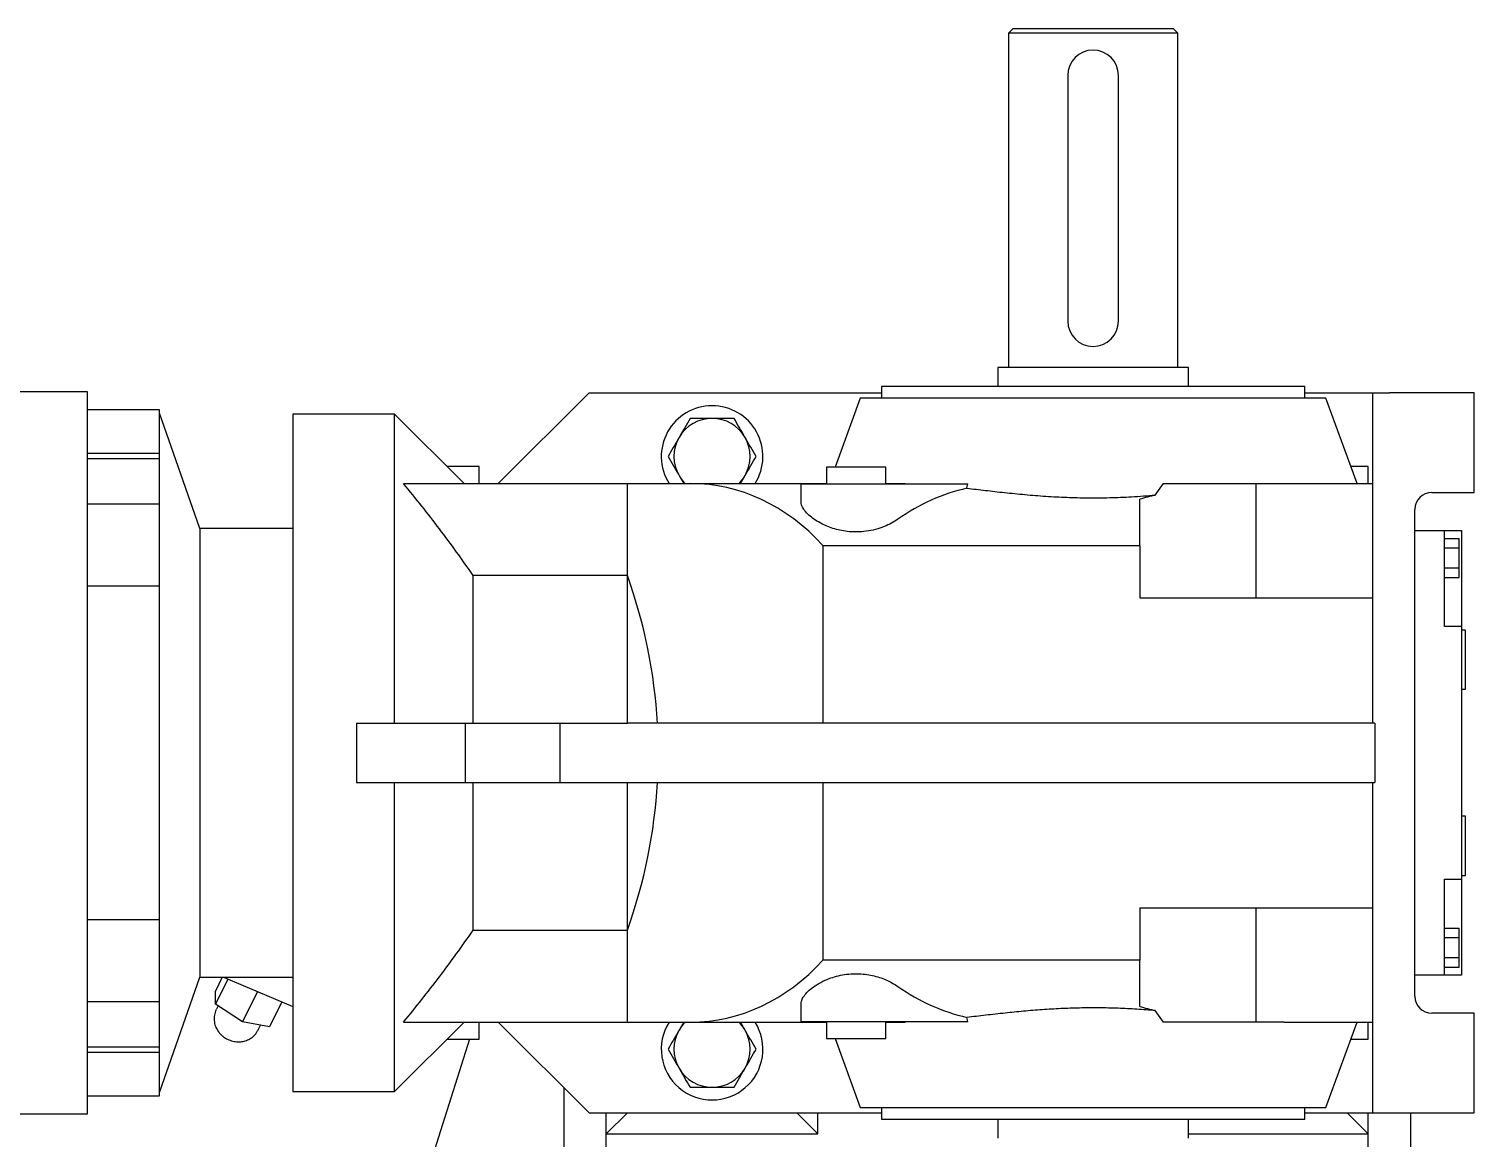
# Model space of a CAD drawing. Header units: millimetres. Extents: x 0 to 11880, y 0 to 8400.
# Drawn here: x 10575.6 to 10917, y 5324.2 to 5586.2 of the extents above; entities that cross this region are included whole.
import ezdxf

# ---------------------------------------------------------------- set-up
doc = ezdxf.new("R2010")
doc.units = ezdxf.units.MM
doc.header["$LTSCALE"] = 20

msp = doc.modelspace()

# ---------------------------------------------------------------- linework, layer by layer
at = {"color": 7, "linetype": 'Continuous', "lineweight": 25}
for p, q in [((10807.98, 5586.25), (10806.98, 5585.25)), ((10806.98, 5585.25), (10806.98, 5506.25)), ((10846.98, 5585.25), (10806.98, 5585.25)), ((10826.98, 5586.25), (10807.98, 5586.25)), ((10845.98, 5586.25), (10826.98, 5586.25)), ((10846.98, 5585.25), (10845.98, 5586.25)), ((10846.98, 5506.25), (10846.98, 5585.25)), ((10820.98, 5575.25), (10820.98, 5517.25)), ((10832.98, 5517.25), (10832.98, 5575.25)), ((10804.48, 5506.25), (10804.48, 5501.75)), ((10826.98, 5506.25), (10804.48, 5506.25)), ((10849.48, 5506.25), (10826.98, 5506.25)), ((10849.48, 5501.75), (10849.48, 5506.25)), ((10589.48, 5500.5), (10451.98, 5500.5)), ((10589.48, 5494.58), (10589.48, 5500.5)), ((10707.98, 5500.25), (10686.48, 5478.85)), ((10707.98, 5500.25), (10776.98, 5500.25)), ((10776.98, 5501.75), (10776.98, 5499.05)), ((10876.98, 5501.75), (10776.98, 5501.75)), ((10876.98, 5499.05), (10876.98, 5501.75)), ((10876.98, 5500.25), (10888.98, 5500.25)), ((10888.98, 5500.25), (10892.98, 5500.25)), ((10892.98, 5500.25), (10892.98, 5422.25)), ((10892.98, 5500.25), (10896.98, 5500.25)), ((10916.98, 5500.25), (10896.98, 5500.25)), ((10916.98, 5476.75), (10916.98, 5500.25)), ((10606.48, 5496.25), (10589.48, 5496.25)), ((10606.48, 5486.04), (10606.48, 5496.25)), ((10771.98, 5499.05), (10766.04, 5482.75)), ((10881.98, 5499.05), (10771.98, 5499.05)), ((10889.33, 5478.85), (10881.98, 5499.05)), ((10589.48, 5467.83), (10589.48, 5494.58)), ((10615.98, 5468.25), (10606.48, 5495.5)), ((10661.98, 5495.25), (10637.98, 5495.25)), ((10637.98, 5495.25), (10637.98, 5335.25)), ((10678.38, 5478.85), (10661.98, 5495.25)), ((10661.98, 5422.25), (10661.98, 5495.25)), ((10589.48, 5486.04), (10606.48, 5486.04)), ((10606.48, 5484.68), (10606.48, 5486.04)), ((10606.48, 5484.68), (10589.48, 5484.68)), ((10606.48, 5474.07), (10606.48, 5484.68)), ((10681.98, 5482.85), (10674.38, 5482.85)), ((10681.98, 5478.85), (10681.98, 5482.85)), ((10763.98, 5482.75), (10763.98, 5478.75)), ((10777.98, 5482.75), (10763.98, 5482.75)), ((10777.98, 5478.75), (10777.98, 5482.75)), ((10891.98, 5482.85), (10887.87, 5482.85)), ((10891.98, 5478.85), (10891.98, 5482.85)), ((10743.67, 5478.85), (10744.77, 5480.75)), ((10664.12, 5478.85), (10716.98, 5478.85)), ((10716.98, 5457.13), (10716.98, 5478.85)), ((10716.98, 5478.85), (10731.98, 5478.85)), ((10731.98, 5478.85), (10763.98, 5478.85)), ((10757.98, 5478.75), (10757.98, 5474.56)), ((10757.98, 5478.75), (10780.89, 5478.75)), ((10777.98, 5478.85), (10782.57, 5478.85)), ((10780.89, 5478.75), (10797.41, 5478.75)), ((10797.17, 5477.74), (10797.41, 5478.75)), ((10841.67, 5476.13), (10843.62, 5478.85)), ((10843.62, 5478.85), (10872.13, 5478.85)), ((10865.48, 5451.85), (10865.48, 5478.85)), ((10872.13, 5478.85), (10892.98, 5478.85)), ((10906.98, 5476.75), (10916.98, 5476.75)), ((10589.48, 5474.07), (10606.48, 5474.07)), ((10606.48, 5454.61), (10606.48, 5474.07)), ((10837.98, 5464.25), (10837.98, 5475.15)), ((10902.98, 5357.75), (10902.98, 5472.75)), ((10589.48, 5448.2), (10589.48, 5467.83)), ((10637.98, 5468.25), (10615.98, 5468.25)), ((10615.98, 5468.25), (10615.98, 5362.25)), ((10902.98, 5467.75), (10909.98, 5467.75)), ((10909.98, 5461.25), (10909.98, 5467.75)), ((10909.98, 5467.75), (10913.98, 5467.75)), ((10909.98, 5465.87), (10913.48, 5465.87)), ((10913.48, 5463.56), (10913.48, 5465.87)), ((10913.98, 5467.75), (10913.98, 5452.59)), ((10763.18, 5422.25), (10763.18, 5464.25)), ((10763.18, 5464.25), (10837.98, 5464.25)), ((10837.98, 5464.25), (10837.98, 5451.85)), ((10913.48, 5463.56), (10909.98, 5463.56)), ((10913.48, 5458.94), (10913.48, 5463.56)), ((10909.98, 5445.08), (10909.98, 5461.25)), ((10909.98, 5458.94), (10913.48, 5458.94)), ((10913.48, 5456.63), (10913.48, 5458.94)), ((10680.58, 5422.25), (10680.58, 5457.13)), ((10716.98, 5457.13), (10680.58, 5457.13)), ((10716.98, 5422.25), (10716.98, 5457.13)), ((10909.98, 5456.63), (10913.48, 5456.63)), ((10606.48, 5454.61), (10589.48, 5454.61)), ((10606.48, 5415.25), (10606.48, 5454.61)), ((10837.98, 5451.85), (10892.98, 5451.85)), ((10913.98, 5452.59), (10913.98, 5445.08)), ((10589.48, 5382.29), (10589.48, 5448.2)), ((10913.98, 5445.08), (10909.98, 5445.08)), ((10913.98, 5445.08), (10913.98, 5385.41)), ((10914.98, 5444.25), (10913.98, 5444.25)), ((10914.98, 5430.25), (10914.98, 5444.25)), ((10913.98, 5430.25), (10914.98, 5430.25)), ((10652.98, 5422.25), (10652.98, 5415.25)), ((10652.98, 5422.25), (10678.68, 5422.25)), ((10678.68, 5422.25), (10678.68, 5408.25)), ((10678.68, 5422.25), (10701.02, 5422.25)), ((10701.02, 5422.25), (10701.02, 5408.25)), ((10701.02, 5422.25), (10716.98, 5422.25)), ((10893.51, 5422.25), (10716.98, 5422.25)), ((10893.51, 5422.25), (10893.51, 5408.25)), ((10606.48, 5375.88), (10606.48, 5415.25)), ((10652.98, 5415.25), (10652.98, 5408.25)), ((10652.98, 5408.25), (10678.68, 5408.25)), ((10661.98, 5335.25), (10661.98, 5408.25)), ((10678.68, 5408.25), (10701.02, 5408.25)), ((10680.58, 5373.37), (10680.58, 5408.25)), ((10701.02, 5408.25), (10716.98, 5408.25)), ((10716.98, 5408.25), (10893.51, 5408.25)), ((10716.98, 5373.37), (10716.98, 5408.25)), ((10763.18, 5366.25), (10763.18, 5408.25)), ((10892.98, 5408.25), (10892.98, 5330.25)), ((10914.98, 5400.25), (10913.98, 5400.25)), ((10914.98, 5386.25), (10914.98, 5400.25)), ((10909.98, 5385.41), (10913.98, 5385.41)), ((10909.98, 5369.25), (10909.98, 5385.41)), ((10913.98, 5386.25), (10914.98, 5386.25)), ((10913.98, 5385.41), (10913.98, 5377.91)), ((10589.48, 5362.66), (10589.48, 5382.29)), ((10837.98, 5378.65), (10837.98, 5366.25)), ((10837.98, 5378.65), (10892.98, 5378.65)), ((10865.48, 5351.65), (10865.48, 5378.65)), ((10913.98, 5377.91), (10913.98, 5362.75)), ((10589.48, 5375.88), (10606.48, 5375.88)), ((10606.48, 5356.42), (10606.48, 5375.88)), ((10680.58, 5373.37), (10716.98, 5373.37)), ((10716.98, 5351.65), (10716.98, 5373.37)), ((10909.98, 5373.87), (10913.48, 5373.87)), ((10913.48, 5371.56), (10913.48, 5373.87)), ((10913.48, 5371.56), (10909.98, 5371.56)), ((10913.48, 5366.94), (10913.48, 5371.56)), ((10909.98, 5362.75), (10909.98, 5369.25)), ((10909.98, 5366.94), (10913.48, 5366.94)), ((10913.48, 5364.63), (10913.48, 5366.94)), ((10837.98, 5366.25), (10763.18, 5366.25)), ((10837.98, 5355.34), (10837.98, 5366.25)), ((10909.98, 5364.63), (10913.48, 5364.63)), ((10589.48, 5335.91), (10589.48, 5362.66)), ((10606.48, 5335), (10615.98, 5362.25)), ((10615.98, 5362.25), (10637.98, 5362.25)), ((10621.29, 5362.25), (10619.69, 5358.98)), ((10622.6, 5361.81), (10619.69, 5355.89)), ((10621.55, 5362.25), (10637.98, 5355.35)), ((10909.98, 5362.75), (10902.98, 5362.75)), ((10913.98, 5362.75), (10909.98, 5362.75)), ((10606.48, 5356.42), (10589.48, 5356.42)), ((10606.48, 5345.82), (10606.48, 5356.42)), ((10619.69, 5355.89), (10619.69, 5358.98)), ((10629.6, 5358.87), (10626.06, 5351.67)), ((10635.34, 5356.46), (10632.43, 5350.54)), ((10626.06, 5351.67), (10619.69, 5355.89)), ((10620.29, 5355.49), (10619.88, 5354.67)), ((10757.98, 5355.92), (10757.98, 5351.75)), ((10843.62, 5351.65), (10841.67, 5354.36)), ((10916.98, 5353.75), (10906.98, 5353.75)), ((10916.98, 5330.25), (10916.98, 5353.75)), ((10632.43, 5350.54), (10626.06, 5351.67)), ((10629.75, 5349.81), (10630.3, 5350.92)), ((10661.98, 5335.25), (10678.38, 5351.65)), ((10664.12, 5351.65), (10716.98, 5351.65)), ((10681.98, 5347.65), (10681.98, 5351.65)), ((10686.48, 5351.65), (10707.98, 5330.25)), ((10716.98, 5351.65), (10731.98, 5351.65)), ((10730.28, 5351.65), (10729.18, 5349.75)), ((10731.98, 5351.65), (10763.98, 5351.65)), ((10757.98, 5351.75), (10780.89, 5351.75)), ((10763.98, 5351.75), (10763.98, 5347.75)), ((10777.98, 5347.75), (10777.98, 5351.75)), ((10777.98, 5351.65), (10782.57, 5351.65)), ((10780.89, 5351.75), (10797.41, 5351.75)), ((10797.41, 5351.75), (10797.17, 5352.75)), ((10872.13, 5351.65), (10843.62, 5351.65)), ((10872.13, 5351.65), (10892.98, 5351.65)), ((10881.98, 5331.45), (10889.33, 5351.65)), ((10891.98, 5347.65), (10891.98, 5351.65)), ((10679.66, 5347.65), (10609.94, 5126.45)), ((10674.38, 5347.65), (10681.98, 5347.65)), ((10763.98, 5347.75), (10777.98, 5347.75)), ((10766.04, 5347.75), (10771.98, 5331.45)), ((10887.87, 5347.65), (10891.98, 5347.65)), ((10589.48, 5345.82), (10606.48, 5345.82)), ((10606.48, 5344.45), (10589.48, 5344.45)), ((10606.48, 5344.45), (10606.48, 5345.82)), ((10606.48, 5334.25), (10606.48, 5344.45)), ((10589.48, 5330), (10589.48, 5335.91)), ((10701.98, 5336.22), (10701.98, 5278.25)), ((10589.48, 5334.25), (10606.48, 5334.25)), ((10637.98, 5335.25), (10661.98, 5335.25)), ((10555.18, 5330), (10589.48, 5330)), ((10707.98, 5330.25), (10776.98, 5330.25)), ((10711.98, 5083.25), (10711.98, 5330.25)), ((10711.98, 5325.25), (10711.98, 5330.25)), ((10716.98, 5330.25), (10711.98, 5325.25)), ((10756.98, 5330.25), (10761.98, 5325.25)), ((10761.98, 5325.25), (10761.98, 5330.25)), ((10771.98, 5331.45), (10881.98, 5331.45)), ((10776.98, 5331.45), (10776.98, 5328.75)), ((10876.98, 5328.75), (10876.98, 5331.45)), ((10876.98, 5330.25), (10888.98, 5330.25)), ((10891.98, 5325.25), (10886.98, 5330.25)), ((10888.98, 5330.25), (10892.98, 5330.25)), ((10891.98, 5237.65), (10891.98, 5330.25)), ((10891.98, 5325.25), (10891.98, 5330.25)), ((10892.98, 5330.25), (10896.98, 5330.25)), ((10896.98, 5330.25), (10916.98, 5330.25)), ((10901.98, 5330.25), (10901.98, 5237.65)), ((10776.98, 5328.75), (10876.98, 5328.75)), ((10804.48, 5328.75), (10804.48, 5324.25)), ((10849.48, 5324.25), (10849.48, 5328.75)), ((10711.98, 5325.25), (10761.98, 5325.25)), ((10849.48, 5325.25), (10891.98, 5325.25))]:
    msp.add_line(p, q, dxfattribs=at)
for centre, radius, start, end in [((10826.98, 5575.25), 6, 90, 180), ((10826.98, 5575.25), 6, 0, 90), ((10826.98, 5517.25), 6, 180, 270), ((10826.98, 5517.25), 6, 270, 0), ((10736.98, 5485.25), 12, 90, 212.231), ((10736.98, 5485.25), 12, 327.769, 90), ((10736.98, 5485.25), 9, 90, 150), ((10736.98, 5485.25), 9, 30, 90), ((10736.98, 5485.25), 9, 150, 210), ((10736.98, 5485.25), 9, 330, 30), ((10736.98, 5485.25), 9, 210, 225.3254), ((10736.98, 5485.25), 9, 314.6746, 330), ((10906.98, 5472.75), 4, 90, 180), ((10906.98, 5357.75), 4, 180, 270), ((10736.98, 5345.25), 12, 147.769, 32.231), ((10736.98, 5345.25), 9, 150, 210), ((10736.98, 5345.25), 9, 134.6746, 150), ((10736.98, 5345.25), 9, 30, 45.3254), ((10736.98, 5345.25), 9, 330, 30), ((10736.98, 5345.25), 9, 210, 270), ((10736.98, 5345.25), 9, 270, 330)]:
    msp.add_arc(centre, radius, start, end, dxfattribs=at)
for centre, major_axis, ratio, start_param, end_param in [((10731.98, 5418.85), (0, 60), 0.795181, 5.570589, 6.283185), ((10806.88, 5418.85), (0, 60), 0.848485, 0.192022, 0.535936), ((10864.49, 5418.85), (76.74, 0), 0.781818, 1.872681, 1.923533), ((10514.28, 5415.25), (210, 0), 0.762559, 0.043726, 0.264602), ((10514.28, 5415.25), (210, 0), 0.762559, 6.018584, 6.239459), ((10731.98, 5411.65), (0, 60), 0.795181, 3.141593, 3.854189), ((10806.88, 5411.65), (0, 60), 0.848485, 2.605657, 2.949571), ((10864.49, 5411.65), (76.74, 0), 0.781818, 4.359652, 4.410504)]:
    msp.add_ellipse(centre, major_axis=major_axis, ratio=ratio, start_param=start_param, end_param=end_param, dxfattribs=at)
for points, knots in [([(10731.78, 5494.25), (10731.36, 5493.52), (10730.51, 5492.04), (10729.63, 5490.52), (10729.18, 5489.75)], [0, 0, 0, 0, 0.495458, 1, 1, 1, 1]), ([(10736.98, 5494.25), (10736.59, 5494.25), (10734.83, 5494.25), (10733.12, 5494.25), (10731.78, 5494.25)], [0, 0, 0, 0, 0.220364, 1, 1, 1, 1]), ([(10742.17, 5494.25), (10741.84, 5494.25), (10740.15, 5494.25), (10738.39, 5494.25), (10736.98, 5494.25)], [0, 0, 0, 0, 0.196353, 1, 1, 1, 1]), ([(10744.77, 5489.75), (10744.71, 5489.85), (10744.24, 5490.66), (10743.36, 5492.18), (10742.57, 5493.55), (10742.17, 5494.25)], [0, 0, 0, 0, 0.07009, 0.530784, 1, 1, 1, 1]), ([(10729.18, 5489.75), (10729.12, 5489.64), (10728.65, 5488.83), (10727.77, 5487.31), (10726.98, 5485.94), (10726.58, 5485.25)], [0, 0, 0, 0, 0.07009, 0.530784, 1, 1, 1, 1]), ([(10747.37, 5485.25), (10746.95, 5485.98), (10746.09, 5487.45), (10745.21, 5488.98), (10744.77, 5489.75)], [0, 0, 0, 0, 0.495458, 1, 1, 1, 1]), ([(10726.58, 5485.25), (10727.01, 5484.52), (10727.86, 5483.04), (10728.74, 5481.52), (10729.18, 5480.75)], [0, 0, 0, 0, 0.495458, 1, 1, 1, 1]), ([(10744.77, 5480.75), (10744.83, 5480.85), (10745.3, 5481.66), (10746.18, 5483.18), (10746.97, 5484.55), (10747.37, 5485.25)], [0, 0, 0, 0, 0.07009, 0.530784, 1, 1, 1, 1]), ([(10729.18, 5480.75), (10729.24, 5480.64), (10729.61, 5480), (10729.97, 5479.37), (10730.28, 5478.85)], [0, 0, 0, 0, 0.167753, 1, 1, 1, 1]), ([(10680.58, 5457.13), (10677.95, 5460.83), (10672.7, 5468.24), (10666.98, 5475.31), (10664.12, 5478.85)], [0, 0, 0, 0, 0.499475, 1, 1, 1, 1]), ([(10797.17, 5477.74), (10798.61, 5477.58), (10801.5, 5477.24), (10806.09, 5476.72), (10810.86, 5476.24), (10815.77, 5475.85), (10820.74, 5475.58), (10825.79, 5475.46), (10830.9, 5475.51), (10836.26, 5475.72), (10839.8, 5475.99), (10841.67, 5476.13)], [0, 0, 0, 0, 0.1075604, 0.2151124, 0.3256, 0.436073, 0.5438089, 0.6515365, 0.7633254, 0.8751205, 1, 1, 1, 1]), ([(10780.89, 5470.43), (10780.4, 5470.12), (10779.43, 5469.49), (10777.63, 5468.65), (10775.6, 5467.98), (10773.47, 5467.55), (10771.35, 5467.38), (10768.81, 5467.47), (10765.79, 5468.06), (10762.58, 5469.38), (10760.35, 5470.87), (10758.97, 5472.24), (10758.26, 5473.33), (10757.93, 5474.12), (10758, 5474.5), (10758.02, 5474.56)], [0, 0, 0, 0, 0.069592, 0.139136, 0.209267, 0.27931, 0.339614, 0.39991, 0.506282, 0.619261, 0.751182, 0.827487, 0.903784, 0.983394, 1, 1, 1, 1]), ([(10664.12, 5351.65), (10666.98, 5355.18), (10672.69, 5362.24), (10677.95, 5369.66), (10680.58, 5373.37)], [0, 0, 0, 0, 0.499612, 1, 1, 1, 1]), ([(10758.01, 5355.92), (10758.02, 5356.14), (10758.03, 5356.65), (10758.48, 5357.56), (10759.3, 5358.61), (10760.53, 5359.72), (10762.15, 5360.8), (10763.98, 5361.7), (10765.88, 5362.37), (10767.75, 5362.82), (10769.74, 5363.07), (10772.3, 5363.11), (10775.36, 5362.65), (10778.52, 5361.54), (10780.1, 5360.55), (10780.89, 5360.06)], [0, 0, 0, 0, 0.052316, 0.122012, 0.197625, 0.27324, 0.353019, 0.432727, 0.492802, 0.552829, 0.613237, 0.673623, 0.78096, 0.890955, 1, 1, 1, 1]), ([(10619.91, 5354.65), (10619.83, 5354.5), (10619.54, 5353.98), (10619.35, 5352.95), (10619.36, 5351.66), (10619.72, 5350.42), (10620.29, 5349.43), (10620.93, 5348.7), (10621.64, 5348.09), (10622.21, 5347.77), (10622.53, 5347.59)], [0, 0, 0, 0, 0.060248, 0.21131, 0.364369, 0.521546, 0.664198, 0.769991, 0.868825, 1, 1, 1, 1]), ([(10841.67, 5354.36), (10840.23, 5354.47), (10837.35, 5354.7), (10832.89, 5354.92), (10828.36, 5355.02), (10823.8, 5355), (10819.32, 5354.84), (10814.89, 5354.58), (10810.51, 5354.22), (10806.05, 5353.77), (10801.57, 5353.26), (10798.64, 5352.92), (10797.17, 5352.75)], [0, 0, 0, 0, 0.0963237, 0.1926398, 0.291728, 0.3908147, 0.4871617, 0.5835149, 0.6824805, 0.7814555, 0.8903787, 1, 1, 1, 1]), ([(10622.53, 5347.59), (10622.95, 5347.42), (10623.54, 5347.17), (10624.5, 5346.99), (10625.39, 5346.94), (10626.48, 5347.1), (10627.57, 5347.51), (10628.58, 5348.21), (10629.33, 5349), (10629.61, 5349.6), (10629.72, 5349.83)], [0, 0, 0, 0, 0.159667, 0.228762, 0.348941, 0.478329, 0.618139, 0.763252, 0.911113, 1, 1, 1, 1]), ([(10729.18, 5349.75), (10729.12, 5349.64), (10728.65, 5348.83), (10727.77, 5347.31), (10726.98, 5345.94), (10726.58, 5345.25)], [0, 0, 0, 0, 0.07009, 0.530784, 1, 1, 1, 1]), ([(10744.77, 5349.75), (10744.71, 5349.85), (10744.34, 5350.49), (10743.98, 5351.12), (10743.67, 5351.65)], [0, 0, 0, 0, 0.167753, 1, 1, 1, 1]), ([(10747.37, 5345.25), (10746.95, 5345.98), (10746.09, 5347.45), (10745.21, 5348.98), (10744.77, 5349.75)], [0, 0, 0, 0, 0.495458, 1, 1, 1, 1]), ([(10726.58, 5345.25), (10727.01, 5344.52), (10727.86, 5343.04), (10728.74, 5341.52), (10729.18, 5340.75)], [0, 0, 0, 0, 0.495458, 1, 1, 1, 1]), ([(10744.77, 5340.75), (10744.83, 5340.85), (10745.3, 5341.66), (10746.18, 5343.18), (10746.97, 5344.55), (10747.37, 5345.25)], [0, 0, 0, 0, 0.07009, 0.5307844, 1, 1, 1, 1]), ([(10729.18, 5340.75), (10729.24, 5340.64), (10729.71, 5339.83), (10730.59, 5338.31), (10731.38, 5336.94), (10731.78, 5336.25)], [0, 0, 0, 0, 0.07009, 0.5307844, 1, 1, 1, 1]), ([(10742.17, 5336.25), (10742.59, 5336.98), (10743.45, 5338.45), (10744.33, 5339.98), (10744.77, 5340.75)], [0, 0, 0, 0, 0.495458, 1, 1, 1, 1]), ([(10731.78, 5336.25), (10733.12, 5336.25), (10734.83, 5336.25), (10736.59, 5336.25), (10736.98, 5336.25)], [0, 0, 0, 0, 0.779636, 1, 1, 1, 1]), ([(10736.98, 5336.25), (10738.39, 5336.25), (10740.15, 5336.25), (10741.84, 5336.25), (10742.17, 5336.25)], [0, 0, 0, 0, 0.803647, 1, 1, 1, 1])]:
    msp.add_open_spline(points, degree=3, knots=knots, dxfattribs=at)

doc.saveas('drawing.dxf')
